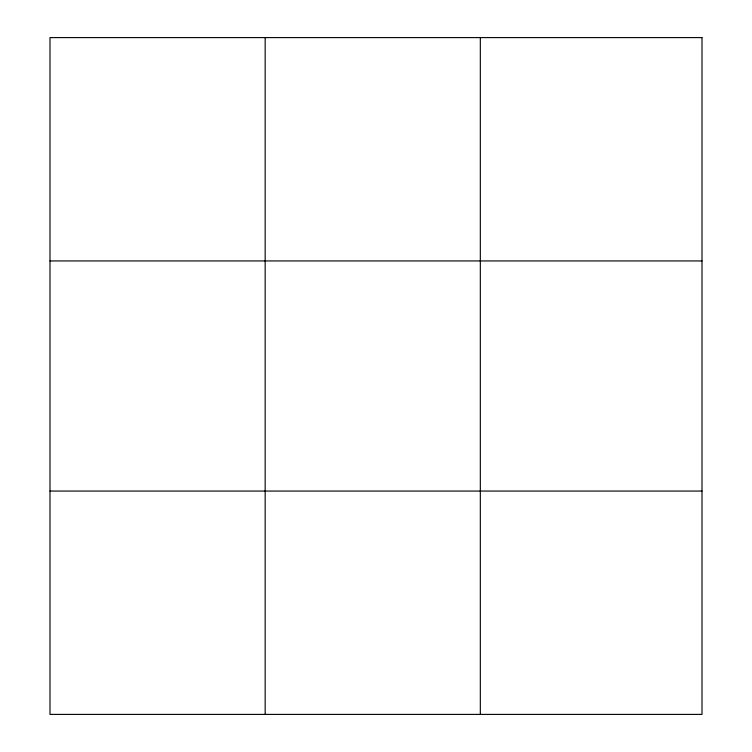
<?xml version="1.0" encoding="UTF-8"?>
<svg xmlns="http://www.w3.org/2000/svg" width="752" height="752" viewBox="0 0 752 752"><rect width="100%" height="100%" fill="white"/><g stroke="black" fill="none" stroke-linecap="round" stroke-linejoin="round"><path stroke-width="1.13" d="M265.165 714.4L265.165 37.6M480.321 714.4L480.321 37.6M49.999 260.944L702.001 260.944M49.999 491.056L702.001 491.056M702.001 37.6L49.999 37.6L49.999 714.4L702.001 714.4L702.001 37.6"/></g></svg>
